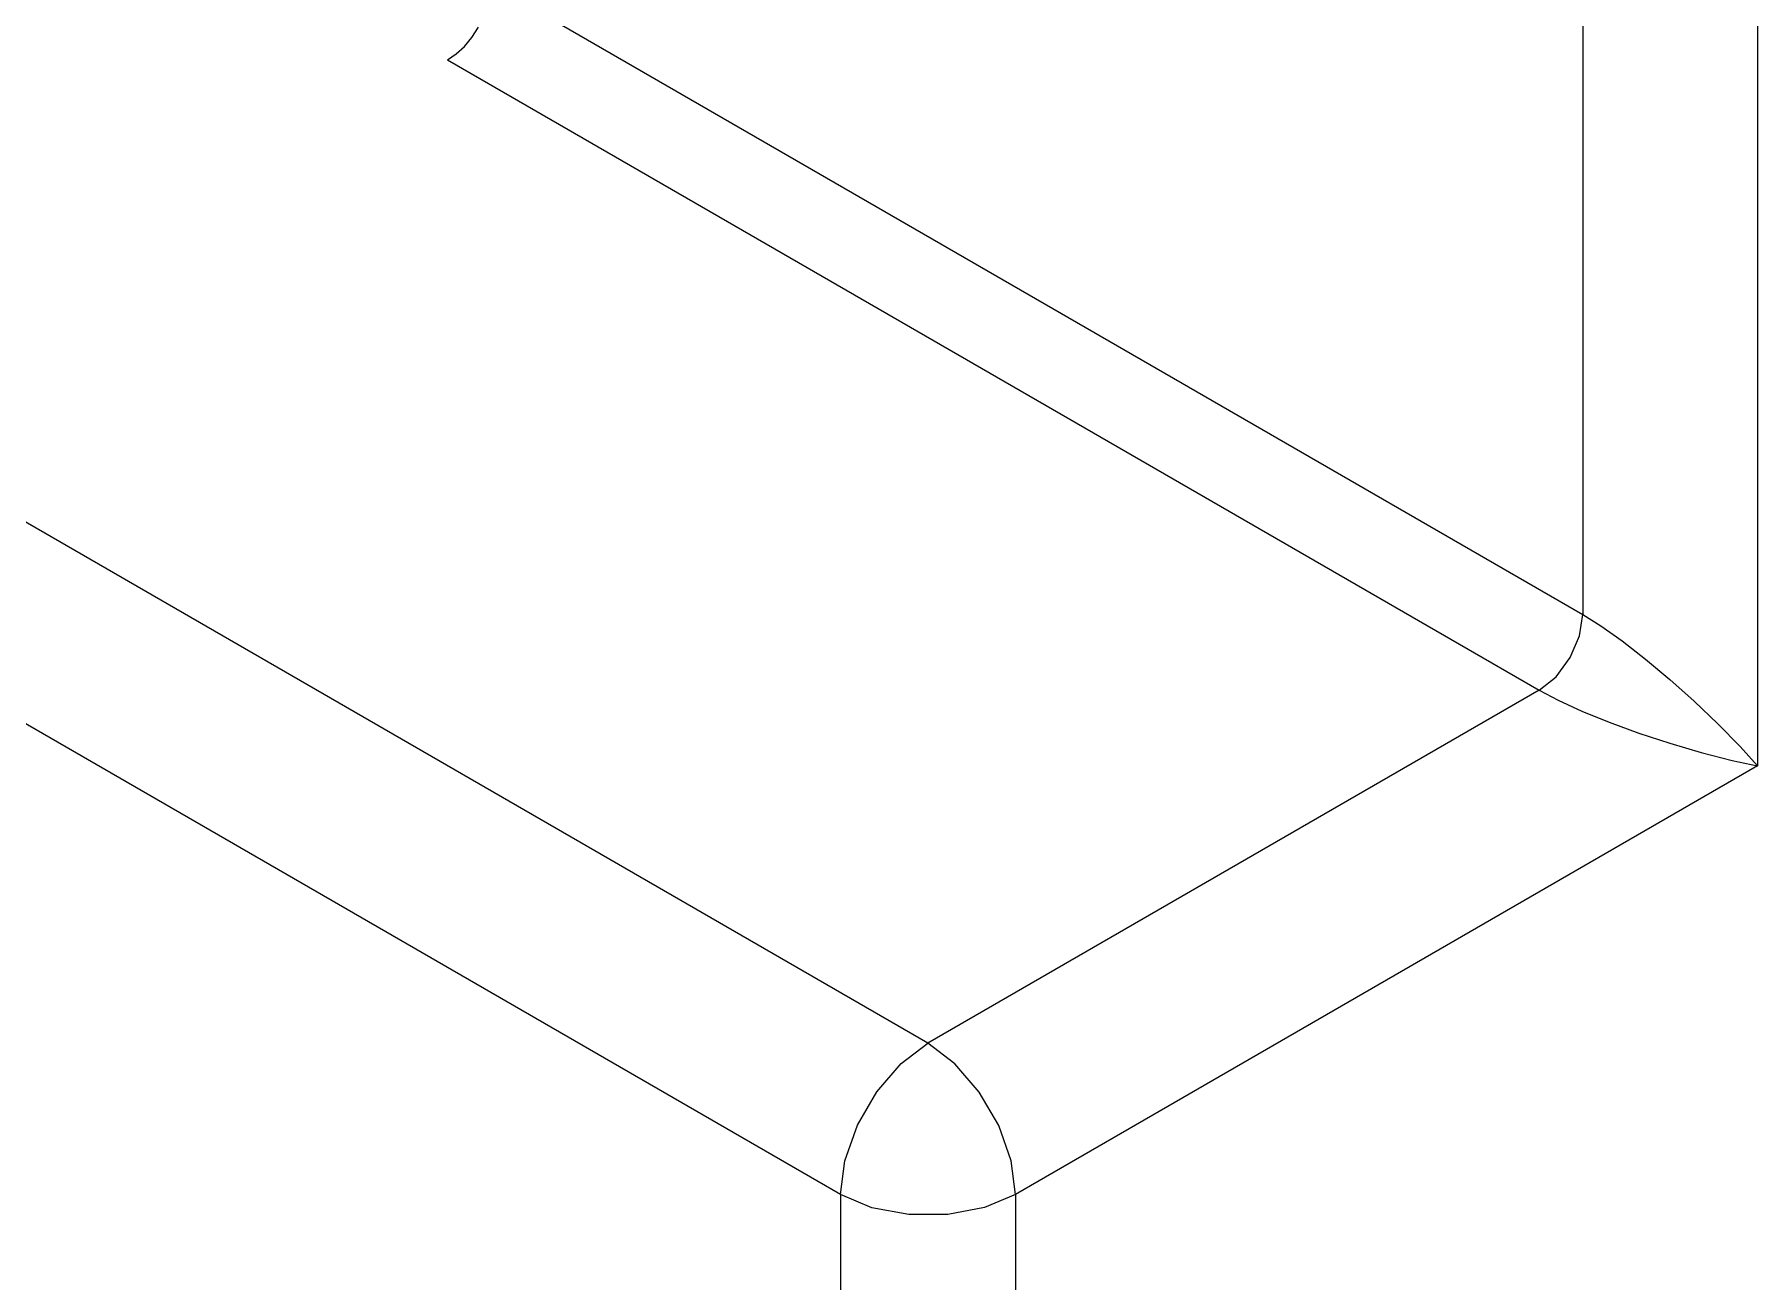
# Model space of a CAD drawing. Extents: x 0 to 420, y 0 to 297.
# Drawn here: x 192.64 to 206.6, y 140.64 to 150.73 of the extents above; entities that cross this region are included whole.
import ezdxf

# ---------------------------------------------------------------- set-up
doc = ezdxf.new("R2010")
doc.units = 0
doc.header["$LTSCALE"] = 23.1
doc.layers.add('40000_ISO', color=7, linetype='CONTINUOUS')

msp = doc.modelspace()

# ---------------------------------------------------------------- linework, layer by layer
at = {"layer": '40000_ISO', "color": 7, "linetype": 'CONTINUOUS'}
for p, q in [((199.879, 142.569), (176.191, 156.245)), ((199.172, 141.344), (175.484, 155.02)), ((205.183, 154.204), (205.183, 146.039)), ((206.597, 154.204), (206.597, 144.814)), ((194.647, 152.121), (205.183, 146.039)), ((196.126, 150.638), (196.187, 150.711)), ((196.187, 150.711), (196.24, 150.793)), ((195.99, 150.529), (196.059, 150.577)), ((196.059, 150.577), (196.126, 150.638)), ((195.99, 150.529), (204.829, 145.426)), ((205.156, 145.867), (205.183, 146.039)), ((205.183, 146.039), (205.329, 145.947)), ((205.079, 145.69), (205.156, 145.867)), ((205.329, 145.947), (205.501, 145.825)), ((205.501, 145.825), (205.691, 145.678)), ((204.965, 145.535), (205.079, 145.69)), ((205.691, 145.678), (205.887, 145.513)), ((204.829, 145.426), (204.965, 145.535)), ((204.829, 145.426), (199.879, 142.569)), ((204.829, 145.426), (204.982, 145.346)), ((205.887, 145.513), (206.083, 145.338)), ((204.982, 145.346), (205.174, 145.257)), ((205.174, 145.257), (205.396, 145.167)), ((206.083, 145.338), (206.276, 145.155)), ((205.396, 145.167), (205.636, 145.079)), ((206.276, 145.155), (206.455, 144.97)), ((205.636, 145.079), (205.886, 144.997)), ((205.886, 144.997), (206.141, 144.922)), ((206.141, 144.922), (206.391, 144.858)), ((206.391, 144.858), (206.597, 144.814)), ((206.455, 144.97), (206.597, 144.814)), ((206.597, 144.814), (200.587, 141.344)), ((199.663, 142.405), (199.879, 142.569)), ((200.098, 142.402), (199.879, 142.569)), ((199.465, 142.175), (199.663, 142.405)), ((200.295, 142.173), (200.098, 142.402)), ((199.308, 141.904), (199.465, 142.175)), ((200.452, 141.902), (200.295, 142.173)), ((199.207, 141.617), (199.308, 141.904)), ((200.552, 141.616), (200.452, 141.902)), ((199.172, 141.344), (199.207, 141.617)), ((200.587, 141.344), (200.552, 141.616)), ((199.172, 141.344), (199.172, 106.234)), ((199.426, 141.237), (199.172, 141.344)), ((200.587, 141.344), (200.336, 141.239)), ((200.587, 141.344), (200.587, 106.234)), ((199.725, 141.182), (199.426, 141.237)), ((200.336, 141.239), (200.039, 141.182)), ((200.039, 141.182), (199.725, 141.182))]:
    msp.add_line(p, q, dxfattribs=at)

doc.saveas('drawing.dxf')
